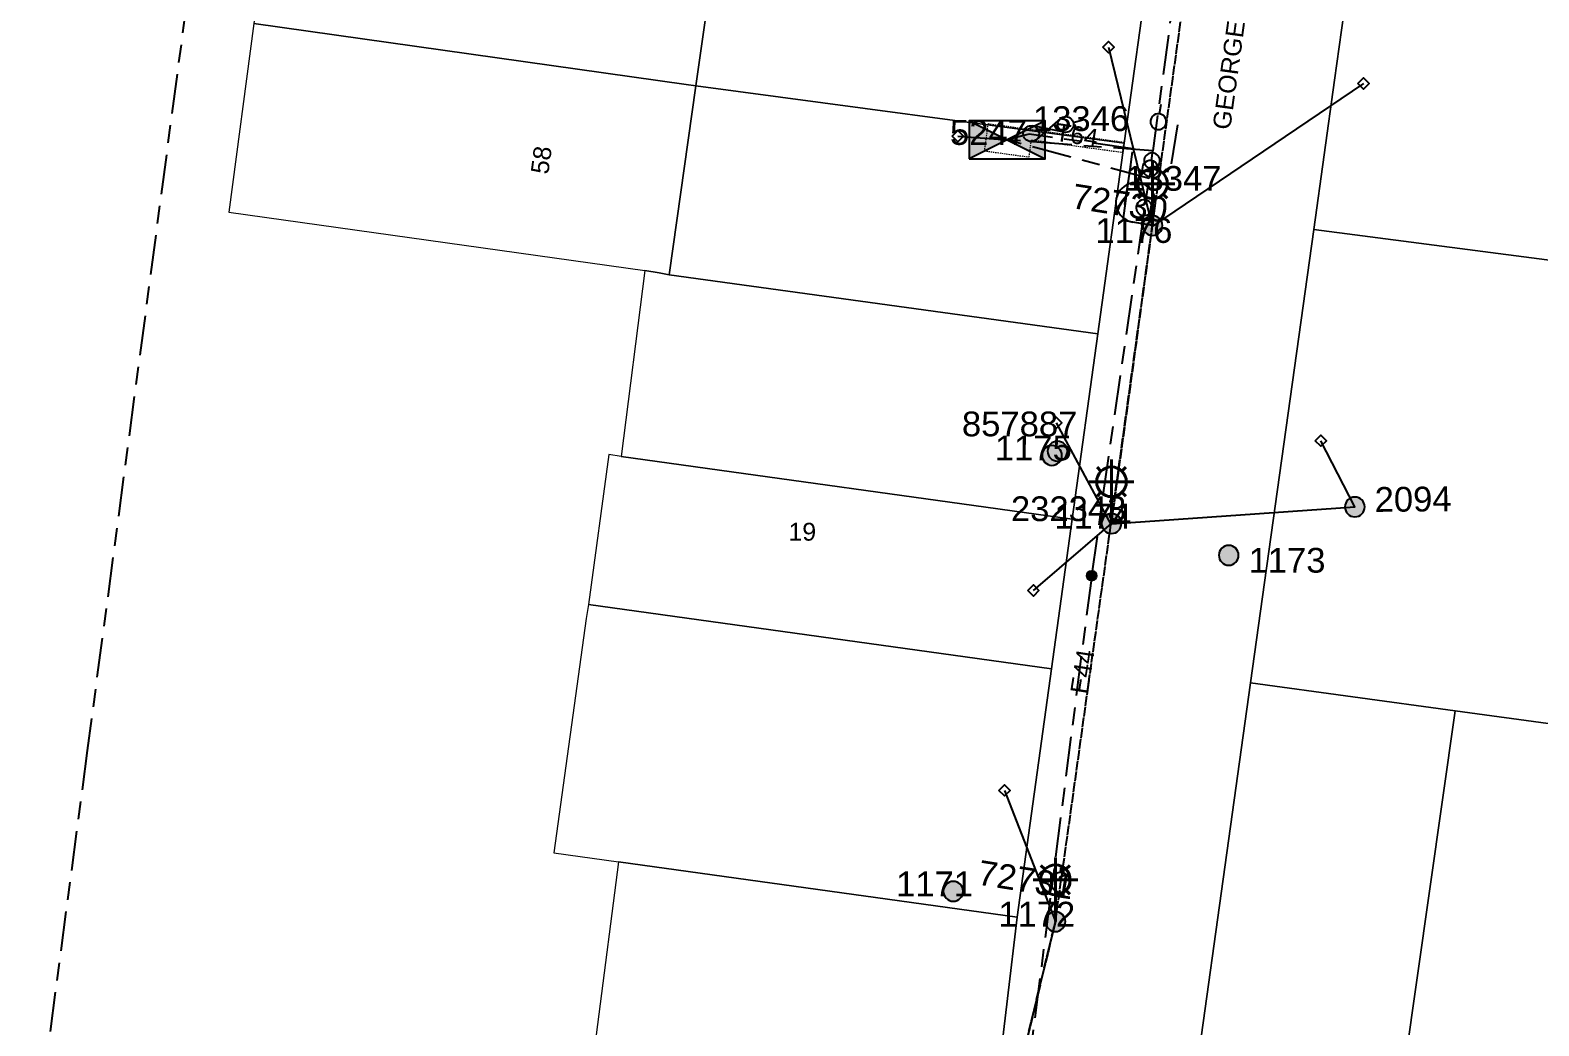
# Model space of a CAD drawing. Header units: metres. Extents: x 307881 to 309377, y 6244646 to 6245709.
# Drawn here: x 308147.5 to 308299.8, y 6245029.7 to 6245130.1 of the extents above; entities that cross this region are included whole.
import ezdxf
from ezdxf.enums import TextEntityAlignment as Align

# ---------------------------------------------------------------- set-up
doc = ezdxf.new("R2010")
doc.units = ezdxf.units.M
for name, pattern in [('Cable Exist OH', [1, 1, 0]), ('Cable Exist UG', [8.2, 4, -1.2, 1.8, -1.2]), ('HIDDEN', [0.375, 0.25, -0.125]), ('HIDDEN2', [0.1875, 0.125, -0.0625])]:
    doc.linetypes.add(name, pattern=pattern)
doc.layers.get('0').update_dxf_attribs({"color": 6})
for name, color, linetype in [('_User Miscellaneous7', 7, 'Continuous'), ('Equip_HV_EXT', 7, 'Continuous'), ('Equip_LV_EXT', 7, 'Continuous'), ('Equip_SP_LV_EXT', 7, 'Continuous'), ('Equip_SP_SL_EXT', 7, 'Continuous'), ('Mains_HV_EXT', 7, 'Continuous'), ('Mains_LV_EXT', 7, 'Continuous'), ('Mains_SL_EXT', 7, 'Continuous'), ('Services_SP_EXT', 7, 'Continuous'), ('Sub_SP_EXT', 7, 'Continuous'), ('SupportsOH_SP_TR_HV_LV_SL_EXT', 7, 'Continuous')]:
    doc.layers.add(name, color=color, linetype=linetype)
for name, color, linetype, lineweight in [('Cadastre Buildings_SP_EXT', 9, 'Continuous', 5), ('Cadastre Land Parcels_SP_EXT', 9, 'Continuous', 5), ('Cadastre Other Property_SP_EXT', 9, 'HIDDEN', 5), ('Cadastre Roads_SP_EXT', 9, 'Continuous', 5)]:
    doc.layers.add(name, color=color, linetype=linetype, lineweight=lineweight)
doc.styles.add('iecARIAL', font='arial.ttf', dxfattribs={"height": 2})
doc.styles.add('POLE_LABEL', font='arial.ttf')
doc.styles.get("Standard").update_dxf_attribs({"font": 'arial.ttf'})
doc.styles.add('SWITCH_LABEL', font='arial.ttf', dxfattribs={"height": 2.5})

# ---------------------------------------------------------------- blocks, each defined once
blk = doc.blocks.new('SUB_PADMOUNT_EXT')
for points in [[(0, 0), (-3.84, 1.92), (-3.84, -1.92)], [(0, 0), (3.84, 1.92), (3.84, -1.92)]]:
    blk.add_hatch(color=256).paths.add_polyline_path(points)
for p, q in [((3.84, 1.92), (-3.84, -1.92)), ((-3.84, 1.92), (3.84, -1.92))]:
    blk.add_line(p, q)
blk.add_lwpolyline([(-3.84, -1.92), (3.84, -1.92), (3.84, 1.92), (-3.84, 1.92)], close=True)
for tag, height, flags, p in [('ASSET_NUM', 2.5, 8, (2, 2)), ('STREET_CODE', 0.2, 9, (1.5, 0)), ('CONSTRUCTED_VOLTAGE', 0.2, 9, (1.5, -0.2)), ('OPERATING_VOLTAGE', 0.2, 9, (1.5, -0.6)), ('ORIENTATION', 0.2, 9, (1.5, -0.8)), ('OWNED_BY', 0.2, 9, (1.5, -1)), ('OPERATED_BY', 0.2, 9, (1.5, -1.2)), ('SECONDARY_VOLTAGE', 0.2, 9, (1.5, -1.6)), ('NO_PHASES', 0.2, 9, (1.5, -0.4)), ('MAINTAINED_BY', 0.2, 9, (1.5, -1.4)), ('STATE', 0.2, 9, (1.5, -1.8)), ('SUBSTATION_TYPE', 0.2, 9, (1.5, -2.2)), ('STREETNAME', 0.2, 9, (1.5, -3)), ('PARENT', 0.2, 9, (1.5, -2)), ('USAGE', 0.2, 9, (1.5, -2.4)), ('LEGEND', 0.2, 9, (1.5, -2.6)), ('LOCATION', 0.2, 9, (1.5, -2.8)), ('SUBURB', 0.2, 9, (1.5, -3.2)), ('Z', 0.2, 1, (1.5, -3.6)), ('NOTES', 0.2, 9, (1.5, -3.4))]:
    blk.add_attdef(tag, text='', height=height, dxfattribs=dict(flags=flags)).set_placement(p, align=Align.MIDDLE_LEFT)
blk = doc.blocks.new('LV_OH_LINKS_OPEN_EXT')
for p, q in [((-0.17, 4.97), (-0.17, 5.46)), ((0.17, 4.97), (0.17, 5.46)), ((-0.17, 3), (-0.17, 2.5)), ((0.17, 3), (0.17, 2.5))]:
    blk.add_line(p, q)
blk.add_lwpolyline([(0, 2.99, 1), (0, 4.98, 1)], format="xyb", close=True)
at = {"flags": 9}
for tag, p in [('ACTUAL_STATUS', (0, 0)), ('CONSTRUCTED_VOLTAGE', (0, -0.2)), ('OPERATING_VOLTAGE', (0, -0.6)), ('ORIENTATION', (0, -0.8)), ('OWNED_BY', (0, -1)), ('STATE', (0, -1.2)), ('SWITCH_TYPE', (0, -1.4)), ('NO_PHASES', (0, -0.4)), ('USAGE', (0, -1.6)), ('LEGEND', (0, -1.8)), ('NOTES', (0, -2))]:
    blk.add_attdef(tag, text='', height=0.2, dxfattribs=at).set_placement(p, align=Align.MIDDLE_LEFT)
at = {"flags": 1}
blk.add_attdef('Z', (0, 0), '', height=0.2, dxfattribs=at)
blk = doc.blocks.new('SL_LANTERN_EXT')
at = {"lineweight": 40}
for p, q in [((0, 1.97), (0, 6.47)), ((-1.46, 5.68), (-1.06, 5.28)), ((1.46, 5.68), (1.06, 5.28)), ((-2.25, 4.22), (2.25, 4.22)), ((-1.46, 2.76), (-1.06, 3.16)), ((1.46, 2.76), (1.06, 3.16)), ((0, 0), (0, 2.72))]:
    blk.add_line(p, q, dxfattribs=at)
blk.add_circle((0, 4.22), 1.5, dxfattribs=at)
at = {"color": 7, "style": 'iecARIAL', "flags": 8}
blk.add_attdef('ASSET_NUM', (1.5, 1.5), '', height=2.5, dxfattribs=at)
for tag, p, height, flags in [('OPERATING_VOLTAGE', (0.98, -1.65), 0.2, 9), ('CONSTRUCTED_VOLTAGE', (0.98, -0.65), 0.2, 9), ('CONTROL_TYPE', (0.98, -0.85), 0.2, 9), ('LANTERN_PURPOSE', (0.98, -1.05), 0.2, 9), ('LANTERN_TYPE', (0.98, -1.25), 0.2, 9), ('NO_PHASES', (0.98, -1.45), 0.2, 9), ('LNUMBER', (2.18, -3.25), 2.5, 8), ('ORIENTATION', (0.98, -1.85), 0.2, 9), ('OWNED_BY', (0.98, -2.05), 0.2, 9), ('STATE', (0.98, -2.25), 0.2, 9), ('USAGE', (0.98, -2.45), 0.2, 9), ('CEXIST', (0.98, -2.65), 0.2, 9), ('CNEW', (0.98, -2.85), 0.2, 9), ('CNUMBER', (0.98, -3.05), 0.2, 9), ('CREMOVE', (0.98, -3.25), 0.2, 9), ('CREPLACE', (0.98, -3.45), 0.2, 9), ('LKINGHEIGHT', (0.98, -3.65), 0.2, 9), ('LBRACKET', (0.98, -3.85), 0.2, 9), ('LBRACKETVOCAB', (0.98, -4.05), 0.2, 9), ('LCATEGORY', (0.98, -4.25), 0.2, 9), ('LCHARGE1', (0.98, -4.45), 0.2, 9), ('LCHARGE1PERCENT', (0.98, -4.65), 0.2, 9), ('LCHARGE2', (0.98, -4.85), 0.2, 9), ('LCHARGE2PERCENT', (0.98, -5.05), 0.2, 9), ('LCHARGE3', (0.98, -5.25), 0.2, 9), ('LCHARGE3PERCENT', (0.98, -5.45), 0.2, 9), ('LEXIST', (0.98, -5.65), 0.2, 9), ('LLAMP', (0.98, -5.85), 0.2, 9), ('LLAMPVOCAB', (0.98, -6.05), 0.2, 9), ('LMAST', (0.98, -6.25), 0.2, 9), ('LMASTVOCAB', (0.98, -6.45), 0.2, 9), ('LNEW', (0.98, -6.65), 0.2, 9), ('LANTNUMBER', (0.98, -6.85), 0.2, 9), ('LOUTREACH', (0.98, -7.25), 0.2, 9), ('LOUTREACHVOCAB', (0.98, -7.45), 0.2, 9), ('LRATECODE', (0.98, -7.65), 0.2, 9), ('STREETNAME', (0.98, -9.25), 0.2, 9), ('LREMOVE', (0.98, -7.85), 0.2, 9), ('LREPLACE', (0.98, -8.05), 0.2, 9), ('LTYPE', (0.98, -8.25), 0.2, 9), ('LTYPEVOCAB', (0.98, -8.45), 0.2, 9), ('LEGEND', (0.98, -8.65), 0.2, 9), ('LOCATION', (0.98, -8.85), 0.2, 9), ('NOTES', (0.98, -9.05), 0.2, 9), ('SUBURB', (0.98, -9.45), 0.2, 1)]:
    blk.add_attdef(tag, p, '', height=height, dxfattribs=dict(flags=flags))
blk = doc.blocks.new('CCP_EXT')
at = {"flags": 9}
for tag, p in [('LIFE_SUPPORT', (0, -1.6)), ('STATE', (0, -1.8)), ('NOTES', (0, -2))]:
    blk.add_attdef(tag, text='', height=0.2, dxfattribs=at).set_placement(p, align=Align.MIDDLE_LEFT)
blk.add_wipeout([(0, 0.57), (0.57, 0), (0, -0.57), (-0.57, 0)])
blk.add_lwpolyline([(-0.57, 0), (0, 0.57), (0.57, 0), (0, -0.57), (-0.57, 0)])
at = {"flags": 1}
blk.add_attdef('Z', (0, 0), '', height=0.2, dxfattribs=at)
at = {"flags": 9}
for tag, p in [('CCP_TYPE', (0, 0)), ('CONSTRUCTED_VOLTAGE', (0, -0.2)), ('OPERATING_VOLTAGE', (0, -0.6)), ('ORIENTATION', (0, -0.8)), ('OWNED_BY', (0, -1)), ('NO_PHASES', (0, -0.4)), ('USAGE', (0, -1.2)), ('LEGEND', (0, -1.4))]:
    blk.add_attdef(tag, text='', height=0.2, dxfattribs=at).set_placement(p, align=Align.MIDDLE_LEFT)
blk = doc.blocks.new('POLE_EXT')
blk.add_hatch(color=256).paths.add_polyline_path([(-1, 0, 1), (1, 0, 1)])
blk.add_lwpolyline([(-1, 0, 1), (1, 0, 1)], format="xyb", close=True)
for tag, height, flags, p in [('pNumber', 2.5, 8, (-17.84, 2.07)), ('OWNED_BY', 0.2, 9, (1.35, -0.4)), ('SPECIAL_USE', 0.2, 9, (1.35, -0.8)), ('STATE', 0.2, 9, (1.35, -1)), ('cLV', 0.2, 9, (1.35, -1.4)), ('hDepth', 0.2, 9, (1.35, -1.6)), ('PARENT', 0.2, 9, (1.35, -0.6)), ('USAGE', 0.2, 9, (1.35, -1.2)), ('hDia', 0.2, 9, (1.35, -1.8)), ('cHV', 0.2, 9, (1.35, -2)), ('LBRACKET', 0.2, 9, (1.35, -2.2)), ('LExisting', 0.2, 9, (1.35, -2.4)), ('LANTNUMBER', 0.2, 9, (1.35, -2.6)), ('LOther', 0.2, 9, (1.35, -2.8)), ('LRemove', 0.2, 9, (1.35, -3)), ('cLinedev', 0.2, 9, (1.35, -3.4)), ('pExisting', 0.2, 9, (1.35, -3.8)), ('pFooting', 0.2, 9, (1.35, -4.4)), ('pNew', 0.2, 9, (1.35, -4.6)), ('LEGEND', 0.2, 9, (1.35, -3.2)), ('LOCATION', 0.2, 9, (1.35, -3.6)), ('PFNUMBER', 0.2, 9, (1.35, -4)), ('NEWPFNUMBER', 0.2, 9, (1.35, -4.2)), ('pRelocate', 0.2, 9, (1.35, -5)), ('pRemove', 0.2, 9, (1.35, -5.2)), ('pReplace', 0.2, 9, (1.35, -5.4)), ('pStay', 0.2, 9, (1.35, -5.6)), ('pType', 0.2, 9, (1.35, -5.8)), ('cspan', 0.2, 9, (1.35, -6)), ('STREETNAME', 0.2, 9, (1.35, -6.2)), ('SUBURB', 0.2, 9, (1.35, -6.4)), ('OPERATED_BY', 0.2, 9, (1.36, -7.01)), ('NOTES', 0.2, 9, (1.35, -6.6)), ('MAINTAINED_BY', 0.2, 9, (1.36, -6.81))]:
    blk.add_attdef(tag, text='', height=height, dxfattribs=dict(flags=flags)).set_placement(p, align=Align.MIDDLE_LEFT)
at = {"style": 'POLE_LABEL'}
for tag, height, flags, p in [('ASSET_NUM', 2.5, 8, (2, 2)), ('STRUCTURE_PLANT_NUMBER', 0.2, 9, (1.35, 0.03)), ('STREET_CODE', 0.2, 9, (1.35, -0.2))]:
    blk.add_attdef(tag, text='', height=height, dxfattribs=dict(at, flags=flags)).set_placement(p, align=Align.MIDDLE_LEFT)
at = {"flags": 1}
blk.add_attdef('Z', (1.35, -7.33), '', height=0.2, dxfattribs=at)
blk = doc.blocks.new('LV_UG_DFUSE_CLOSED_EXT')
for points in [[(1, 0), (0, 0)], [(5.04, 0.73), (2.16, -0.72)], [(5.05, -0.71), (2.16, 0.72)], [(6.2, 0.01), (7.2, 0.01)]]:
    blk.add_lwpolyline(points)
for centre in [(1.8, 0), (5.4, 0.01)]:
    blk.add_circle(centre, 0.8)
at = {"flags": 9}
for tag, p in [('ACTUAL_STATUS', (0, 0)), ('CONSTRUCTED_VOLTAGE', (0, -0.2)), ('OPERATING_VOLTAGE', (0, -0.6)), ('ORIENTATION', (0, -0.8)), ('STATE', (0, -1)), ('SWITCH_TYPE', (0, -1.2)), ('NO_PHASES', (0, -0.4)), ('USAGE', (0, -1.4)), ('NOTES', (0, -1.6))]:
    blk.add_attdef(tag, text='', height=0.2, dxfattribs=at).set_placement(p, align=Align.MIDDLE_LEFT)
at = {"flags": 1}
blk.add_attdef('Z', (0, 0), '', height=0.2, dxfattribs=at)
blk = doc.blocks.new('SWG_HOLEC_SU_EXT')
blk.add_line((1.8, -2), (5.8, -2))
for points in [[(1, 0), (0, 0)], [(6.6, 0), (7.6, 0)]]:
    blk.add_lwpolyline(points)
for points in [[(1.8, -0.8, 1), (1.8, 0.8, 1)], [(5.8, -0.8, 1), (5.8, 0.8, 1)]]:
    blk.add_lwpolyline(points, format="xyb", close=True)
at = {"style": 'SWITCH_LABEL', "flags": 8}
blk.add_attdef('ASSET_NUM', text='', height=2.5, rotation=179.9544, dxfattribs=at).set_placement((-2.4, 0), align=Align.MIDDLE_LEFT)
at = {"flags": 1}
blk.add_attdef('Z', (0, 0), '', height=0.2, dxfattribs=at)
at = {"flags": 9}
for tag, p in [('ACTUAL_STATUS', (0, -0.4)), ('CONSTRUCTED_VOLTAGE', (0, -0.6)), ('OPERATING_VOLTAGE', (0, -1)), ('ORIENTATION', (0, -1.2)), ('OWNED_BY', (0, -1.4)), ('NO_PHASES', (0, -0.8)), ('PARENT', (0, -1.6)), ('STATE', (0, -1.8)), ('SWITCH_TYPE', (0, -2)), ('STREETNAME', (0, -2.6)), ('SUBURB', (0, -2.8)), ('USAGE', (0, -2.2)), ('LOCATION', (0, -2.4)), ('NOTES', (0, -3))]:
    blk.add_attdef(tag, text='', height=0.2, dxfattribs=at).set_placement(p, align=Align.MIDDLE_LEFT)
at = {"style": 'SWITCH_LABEL', "flags": 9}
blk.add_attdef('STREET_CODE', text='', height=0.2, dxfattribs=at).set_placement((0, -0.2), align=Align.MIDDLE_LEFT)
blk = doc.blocks.new('CONNECTOR_NODE_EXT')
h = blk.add_hatch(color=256)
edge = h.paths.add_edge_path()
edge.add_arc((0, 0), 0.5, 0, 360)
blk.add_circle((0, 0), 0.5)
at = {"flags": 1}
blk.add_attdef('Z', (0, 0), '', height=0.2, dxfattribs=at)
at = {"flags": 9}
for tag, p in [('CONNECTOR_TYPE', (0, 0)), ('CONSTRUCTED_VOLTAGE', (0, -0.2)), ('OPERATING_VOLTAGE', (0, -0.6)), ('ORIENTATION', (0, -0.8)), ('SUBTYPE', (0, -1)), ('NO_PHASES', (0, -0.4)), ('USAGE', (0, -1.2)), ('NOTES', (0, -1.4))]:
    blk.add_attdef(tag, text='', height=0.2, dxfattribs=at).set_placement(p, align=Align.MIDDLE_LEFT)

msp = doc.modelspace()

# ---------------------------------------------------------------- linework, layer by layer
at = {"layer": 'Cadastre Buildings_SP_EXT', "linetype": 'Continuous'}
msp.add_lwpolyline([(308312.4, 6245058.59), (308291.39, 6245061.46), (308283.73, 6245007.78), (308305.01, 6245004.8), (308312.4, 6245058.59)], close=True, dxfattribs=at)
at = {"layer": 'Cadastre Land Parcels_SP_EXT', "linetype": 'Continuous'}
for points in [[(308217.09, 6245151.71), (308173.61, 6245157.71), (308172.51, 6245149.33), (308170.07, 6245130.81), (308213.73, 6245124.66), (308214.72, 6245124.53), (308217.4, 6245143.42), (308216.21, 6245143.57), (308217.09, 6245151.71)], [(308277.1, 6245110.03), (308310.45, 6245105.69), (308343.34, 6245101.43), (308358.46, 6245099.46), (308360.54, 6245114.39), (308360.57, 6245114.59), (308361.72, 6245129.55), (308281.31, 6245140.26), (308279.2, 6245125.1), (308277.1, 6245110.03)], [(308214.72, 6245124.53), (308213.73, 6245124.66), (308170.07, 6245130.81), (308167.54, 6245111.76), (308209.57, 6245105.87), (308210.99, 6245105.66), (308212.01, 6245105.45), (308214.72, 6245124.53)], [(308207.16, 6245087.12), (308205.94, 6245087.33), (308203.86, 6245072.16), (308250.62, 6245065.67), (308252.72, 6245080.8), (308207.16, 6245087.12)], [(308291.39, 6245061.46), (308270.73, 6245064.27), (308262.8, 6245007.49), (308265.36, 6245004.1), (308282.86, 6245001.64), (308283.73, 6245007.78), (308291.39, 6245061.46)], [(308247.15, 6245040.63), (308206.91, 6245046.19), (308202.67, 6245013.38), (308233.38, 6245008.38), (308238.07, 6245008.77), (308241.83, 6245011.34), (308244.23, 6245015.99), (308247.15, 6245040.63)]]:
    msp.add_lwpolyline(points, close=True, dxfattribs=at)
at = {"layer": 'Cadastre Other Property_SP_EXT', "linetype": 'HIDDEN2'}
msp.add_lwpolyline([(308248.6, 6245119.07), (308257.81, 6245117.81), (308257.95, 6245118.8), (308244.2, 6245120.68), (308243.83, 6245117.96), (308248.36, 6245117.34), (308248.6, 6245119.07)], close=True, dxfattribs=at)
at = {"layer": 'Mains_HV_EXT', "linetype": 'Cable Exist UG'}
for points in [[(308266.79, 6245162.15), (308260.86, 6245117.96)], [(308163.41, 6245133.82), (308153.26, 6245057.44), (308147.49, 6245013.93), (308180.37, 6245009.25)], [(308260.86, 6245117.96), (308246.14, 6245119.06)], [(308260.48, 6245115.18), (308246.14, 6245119.06)], [(308254.68, 6245075.08), (308260.46, 6245115.11)]]:
    msp.add_lwpolyline(points, dxfattribs=at)
at = {"layer": 'Mains_LV_EXT', "linetype": 'Cable Exist OH'}
for points in [[(308260.8, 6245110.33), (308267.35, 6245157.46)], [(308256.68, 6245080.34), (308260.83, 6245110.42)], [(308251.02, 6245040.17), (308256.62, 6245080.25)], [(308242.14, 6245003.44), (308251.02, 6245040.17)]]:
    msp.add_lwpolyline(points, dxfattribs=at)
at = {"layer": 'Mains_LV_EXT', "linetype": 'Cable Exist UG'}
msp.add_lwpolyline([(308260.83, 6245110.42), (308257.87, 6245110.93), (308258.84, 6245118.17), (308248.36, 6245119.64), (308246.14, 6245119.06)], dxfattribs=at)
at = {"layer": 'Mains_LV_EXT', "linetype": 'Continuous'}
msp.add_lwpolyline([(308261.1, 6245112.41, 2.471619), (308258.85, 6245110.77)], format="xyb", dxfattribs=at)
at = {"layer": 'Mains_SL_EXT', "linetype": 'Cable Exist OH'}
for points in [[(308260.8, 6245110.33), (308267.35, 6245157.46)], [(308256.64, 6245080.37), (308260.8, 6245110.33)], [(308251.02, 6245040.17), (308256.62, 6245080.25), (308256.64, 6245080.37)], [(308251.02, 6245040.17), (308242.3, 6245004.05)]]:
    msp.add_lwpolyline(points, dxfattribs=at)

# ---------------------------------------------------------------- block references
at = {"layer": 'Equip_HV_EXT'}
ref = msp.add_blockref('SWG_HOLEC_SU_EXT', (308260.86, 6245117.96), dxfattribs=dict(at, rotation=261.205581301144))
ref.add_attrib('ASSET_NUM', '13346', dxfattribs={"layer": '0', "height": 2.5, "style": 'SWITCH_LABEL'}).set_placement((308258.46, 6245119.21), align=Align.BOTTOM_RIGHT)
ref = msp.add_blockref('SWG_HOLEC_SU_EXT', (308260.48, 6245115.18), dxfattribs=dict(at, rotation=80.76549498686738))
ref.add_attrib('ASSET_NUM', '13347', dxfattribs={"layer": '0', "height": 2.5, "style": 'SWITCH_LABEL'}).set_placement((308258.08, 6245116.43), align=Align.TOP_LEFT)
msp.add_blockref('CONNECTOR_NODE_EXT', (308254.68, 6245075.08), dxfattribs=at)
at = {"layer": 'Equip_LV_EXT', "rotation": 14.74525627858767}
msp.add_blockref('LV_UG_DFUSE_CLOSED_EXT', (308246.83, 6245119.24), dxfattribs=at)
at = {"layer": 'Equip_SP_LV_EXT', "rotation": 352.3308669168373}
msp.add_blockref('LV_OH_LINKS_OPEN_EXT', (308251.02, 6245040.17), dxfattribs=at)
at = {"layer": 'Equip_SP_SL_EXT'}
ref = msp.add_blockref('SL_LANTERN_EXT', (308260.83, 6245110.42), dxfattribs=at)
ref.add_attrib('ASSET_NUM', '72730', dxfattribs={"layer": '0', "height": 2.5, "rotation": 351.0255, "style": 'iecARIAL'}).set_placement((308262.33, 6245111.92), align=Align.MIDDLE_RIGHT)
ref = msp.add_blockref('SL_LANTERN_EXT', (308256.68, 6245080.34), dxfattribs=at)
ref.add_attrib('ASSET_NUM', '232343', dxfattribs={"layer": '0', "height": 2.5, "rotation": 0.0053, "style": 'iecARIAL'}).set_placement((308258.18, 6245081.84), align=Align.MIDDLE_RIGHT)
ref = msp.add_blockref('SL_LANTERN_EXT', (308251.02, 6245040.17), dxfattribs=at)
ref.add_attrib('ASSET_NUM', '72731', dxfattribs={"layer": '0', "height": 2.5, "rotation": 351.0124, "style": 'iecARIAL'}).set_placement((308252.52, 6245041.67), align=Align.BOTTOM_RIGHT)
at = {"layer": 'Services_SP_EXT'}
for p in [(308256.37, 6245128.41), (308251.08, 6245090.52), (308277.82, 6245088.71), (308245.88, 6245053.42)]:
    msp.add_blockref('CCP_EXT', p, dxfattribs=at)
at = {"layer": 'Sub_SP_EXT'}
ref = msp.add_blockref('SUB_PADMOUNT_EXT', (308246.14, 6245119.06), dxfattribs=at)
ref.add_attrib('ASSET_NUM', '5247', dxfattribs={"layer": '0', "height": 2.5}).set_placement((308248.14, 6245119.81), align=Align.MIDDLE_RIGHT)
at = {"layer": 'SupportsOH_SP_TR_HV_LV_SL_EXT'}
ref = msp.add_blockref('POLE_EXT', (308260.83, 6245110.42), dxfattribs=at)
ref.add_attrib('ASSET_NUM', '1176', dxfattribs={"layer": '0', "height": 2.5, "rotation": 0.071, "style": 'POLE_LABEL'}).set_placement((308262.83, 6245111.17), align=Align.TOP_RIGHT)
ref = msp.add_blockref('POLE_EXT', (308281.25, 6245082.02), dxfattribs=at)
ref.add_attrib('ASSET_NUM', '2094', dxfattribs={"layer": '0', "height": 2.5, "rotation": 0.5468, "style": 'POLE_LABEL'}).set_placement((308283.25, 6245082.77), align=Align.MIDDLE_LEFT)
ref = msp.add_blockref('POLE_EXT', (308256.68, 6245080.34), dxfattribs=at)
ref.add_attrib('ASSET_NUM', '1174', dxfattribs={"layer": '0', "height": 2.5, "rotation": 0.0458, "style": 'POLE_LABEL'}).set_placement((308258.68, 6245081.09), align=Align.MIDDLE_RIGHT)
ref = msp.add_blockref('POLE_EXT', (308268.52, 6245077.14), dxfattribs=at)
ref.add_attrib('ASSET_NUM', '1173', dxfattribs={"layer": '0', "height": 2.5, "style": 'POLE_LABEL'}).set_placement((308270.52, 6245077.89), align=Align.TOP_LEFT)
ref = msp.add_blockref('POLE_EXT', (308240.7, 6245043.23), dxfattribs=at)
ref.add_attrib('ASSET_NUM', '1171', dxfattribs={"layer": '0', "height": 2.5, "rotation": 359.9908, "style": 'POLE_LABEL'}).set_placement((308242.7, 6245043.98), align=Align.MIDDLE_RIGHT)
ref = msp.add_blockref('POLE_EXT', (308251.02, 6245040.17), dxfattribs=at)
ref.add_attrib('ASSET_NUM', '1172', dxfattribs={"layer": '0', "height": 2.5, "rotation": 359.9618, "style": 'POLE_LABEL'}).set_placement((308253.02, 6245040.92), align=Align.MIDDLE_RIGHT)

# ---------------------------------------------------------------- texts
at = {"layer": '_User Miscellaneous7'}
for s, rotation, p in [('T64', 350.9157, (308250.89, 6245119.01)), ('E44', 81.0223, (308254.28, 6245063.05))]:
    msp.add_text(s, height=1.8, rotation=rotation, dxfattribs=at).set_placement(p)
at = {"layer": 'Cadastre Land Parcels_SP_EXT'}
msp.add_text('58', height=1.8, rotation=82.4345, dxfattribs=at).set_placement((308199.81, 6245115.53))
msp.add_text('19', height=1.8, dxfattribs=at).set_placement((308224.06, 6245078.62))
at = {"layer": 'Cadastre Roads_SP_EXT'}
msp.add_text('GEORGE ST', height=1.8, rotation=82.1308, dxfattribs=at).set_placement((308268.66, 6245120.01))

# ---------------------------------------------------------------- next in the draw order: block references
at = {"layer": 'Services_SP_EXT'}
for p in [(308256.37, 6245128.41), (308282.13, 6245124.77), (308241.15, 6245119.43), (308251.08, 6245090.52), (308277.82, 6245088.71), (308248.79, 6245073.58), (308245.88, 6245053.42)]:
    msp.add_blockref('CCP_EXT', p, dxfattribs=at)

# ---------------------------------------------------------------- next in the draw order: linework, layer by layer
at = {"layer": 'Cadastre Buildings_SP_EXT', "linetype": 'Continuous'}
for points in [[(308310.45, 6245105.69), (308277.1, 6245110.03), (308272.14, 6245074.41), (308270.73, 6245064.27), (308291.39, 6245061.46), (308312.4, 6245058.59), (308331.75, 6245055.98), (308321.06, 6245067.6), (308312.6, 6245068.76), (308315.4, 6245088.79), (308308.23, 6245089.8), (308310.45, 6245105.69)], [(308212.01, 6245105.45), (308210.99, 6245105.66), (308209.57, 6245105.87), (308207.16, 6245087.12), (308252.72, 6245080.8), (308255.29, 6245099.49), (308212.01, 6245105.45)], [(308250.62, 6245065.67), (308203.86, 6245072.16), (308203.65, 6245070.77), (308200.38, 6245047.12), (308206.91, 6245046.19), (308247.15, 6245040.63), (308250.62, 6245065.67)]]:
    msp.add_lwpolyline(points, close=True, dxfattribs=at)
at = {"layer": 'Services_SP_EXT'}
for points in [[(308256.37, 6245128.41), (308260.8, 6245110.33)], [(308251.08, 6245090.52), (308256.62, 6245080.25)], [(308256.7, 6245080.32), (308281.25, 6245082.02), (308277.82, 6245088.71)], [(308245.88, 6245053.42), (308251.02, 6245040.17)]]:
    msp.add_lwpolyline(points, dxfattribs=at)

# ---------------------------------------------------------------- next in the draw order: block references
for p in [(308282.13, 6245124.77), (308241.15, 6245119.43), (308248.79, 6245073.58)]:
    msp.add_blockref('CCP_EXT', p, dxfattribs=at)
at = {"layer": 'SupportsOH_SP_TR_HV_LV_SL_EXT'}
ref = msp.add_blockref('POLE_EXT', (308251.23, 6245087.65), dxfattribs=at)
ref.add_attrib('ASSET_NUM', '857887', dxfattribs={"layer": '0', "height": 2.5, "style": 'POLE_LABEL'}).set_placement((308253.23, 6245088.4), align=Align.BOTTOM_RIGHT)
ref = msp.add_blockref('POLE_EXT', (308250.67, 6245087.22), dxfattribs=at)
ref.add_attrib('ASSET_NUM', '1175', dxfattribs={"layer": '0', "height": 2.5, "rotation": 359.9763, "style": 'POLE_LABEL'}).set_placement((308252.67, 6245087.97), align=Align.MIDDLE_RIGHT)

# ---------------------------------------------------------------- next in the draw order: linework, layer by layer
at = {"layer": 'Cadastre Buildings_SP_EXT', "linetype": 'Continuous'}
for points in [[(308260.56, 6245137.41), (308217.4, 6245143.42), (308214.72, 6245124.53), (308257.97, 6245118.72), (308260.56, 6245137.41)], [(308257.97, 6245118.72), (308214.72, 6245124.53), (308212.01, 6245105.45), (308255.29, 6245099.49), (308257.97, 6245118.72)]]:
    msp.add_lwpolyline(points, close=True, dxfattribs=at)
at = {"layer": 'Cadastre Roads_SP_EXT', "linetype": 'Continuous'}
msp.add_lwpolyline([(308290.44, 6245205.72), (308278.85, 6245208), (308270.55, 6245209.64), (308265.8, 6245175.23), (308263.18, 6245156.32), (308260.56, 6245137.42), (308257.97, 6245118.72), (308255.29, 6245099.49), (308252.72, 6245080.8), (308250.62, 6245065.67), (308247.15, 6245040.63), (308244.23, 6245015.99), (308252.15, 6245012.37), (308262.8, 6245007.49), (308270.73, 6245064.27), (308272.14, 6245074.41), (308277.1, 6245110.03), (308279.2, 6245125.1), (308281.31, 6245140.26), (308283.48, 6245155.79), (308285.52, 6245170.45), (308287.67, 6245185.86), (308289.73, 6245200.6), (308290.44, 6245205.72)], close=True, dxfattribs=at)
at = {"layer": 'Mains_HV_EXT', "linetype": 'Cable Exist UG'}
msp.add_lwpolyline([(308254.68, 6245075.08), (308246.9, 6245014.61), (308244.92, 6245010.79), (308244.73, 6245010.43), (308245.66, 6245010.45), (308260.65, 6245008.27), (308264.84, 6245003.16), (308283.2, 6245000.68), (308285.36, 6245015.29)], dxfattribs=at)
at = {"layer": 'Services_SP_EXT'}
for points in [[(308282.13, 6245124.77), (308260.8, 6245110.33)], [(308241.15, 6245119.43), (308246.14, 6245119.06)], [(308248.79, 6245073.58), (308256.68, 6245080.34)]]:
    msp.add_lwpolyline(points, dxfattribs=at)

doc.saveas('drawing.dxf')
